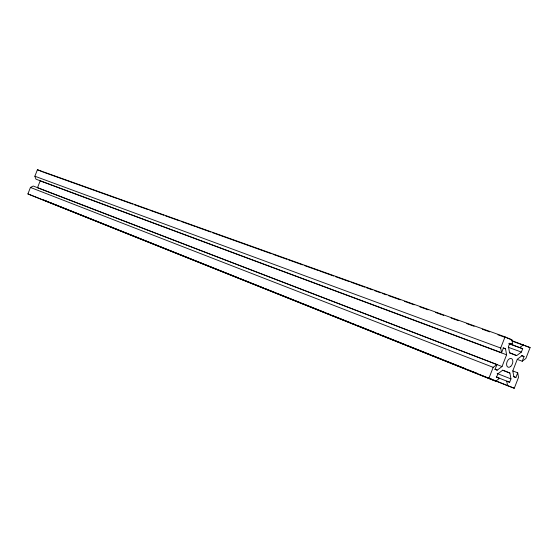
<?xml version="1.0" encoding="UTF-8"?>
<svg xmlns="http://www.w3.org/2000/svg" width="558" height="558" viewBox="0 0 558 558"><rect width="100%" height="100%" fill="white"/><g stroke="black" fill="none" stroke-linecap="round" stroke-linejoin="round"><path stroke-width="0.84" d="M488.829 378.512L493.174 367.345L496.962 364.527L33.25 186.037L30.453 187.446L27.9 193.926L488.829 378.512L495.769 381.17L499.529 378.338L496.564 377.194L497.889 373.797L502.695 370.191L509.893 373.037L510.954 378.903L509.649 382.258L506.748 381.135L507.578 385.697L514.281 388.263L518.521 377.361L517.719 372.807L512.837 370.93M501.551 352.719L500.693 348.018L505.039 336.858L37.421 169.737L34.868 176.223L35.956 179.174L501.551 352.719L503.421 347.934L505.52 348.806L506.601 354.797L502.026 366.55L497.213 370.149L494.779 369.201M496.962 364.527L495.092 369.319L497.213 370.149M509.328 352.865L516.68 355.592L521.388 352.07L522.693 348.715L509.175 343.644M513.451 376.559L515.885 377.508L517.719 372.807M517.315 359.408L522.218 361.235L524.046 356.541L522.023 355.69L517.322 359.219L512.795 370.847L513.848 376.706L515.885 377.508M511.205 340.359L530.1 347.592L525.859 358.494L522.218 361.235M519.833 347.501L523.502 344.767M43.991 172.366L117.047 198.509M118.687 199.094L132.644 204.089M134.283 204.681L148.24 209.669M149.879 210.261L163.836 215.249M165.475 215.841L179.432 220.835M181.071 221.421L195.028 226.415M196.667 227.001L210.624 231.995M212.263 232.581L271.362 253.73M273.008 254.315L286.958 259.31M288.605 259.895L302.555 264.89M304.201 265.475L318.151 270.47M319.797 271.055L333.747 276.05M335.393 276.635L349.343 281.63M350.989 282.215L364.939 287.21M366.585 287.802L372.332 289.853M374.795 290.739L380.535 292.79M382.181 293.382L386.282 294.847M388.745 295.733L400.239 299.841M404.341 301.313L414.189 304.835M419.937 306.893L428.146 309.829M435.533 312.473L443.743 315.409M451.129 318.053L458.516 320.697M466.725 323.633L474.112 326.277M482.321 329.213L489.708 331.857M497.917 334.793L505.304 337.437M506.95 338.022L511.874 339.787L512.704 344.474L509.426 343.289M512.879 341.412L523.543 345.242M525.183 345.827L530.1 347.592M508.777 343.672L522.693 348.715M508.303 347.285L521.388 352.07M503.065 347.906L505.52 348.806M34.868 176.223L500.693 348.018M521.597 355.634L524.046 356.541M506.601 354.797L40.19 180.869L37.498 187.711L502.026 366.55M502.584 370.198L509.893 373.037M27.9 193.926L495.769 381.17M48.462 201.912L43.601 200.029L471.203 371.14M30.453 187.446L493.174 367.345M497.178 373.49L510.954 378.903M496.215 376.957L509.649 382.258M49.271 202.226L238.51 277.933M240.128 278.582L244.174 280.2M245.785 280.848L249.831 282.467M251.449 283.115L263.578 287.963M265.196 288.612L269.242 290.23M270.86 290.878L274.899 292.497M276.517 293.138L294.31 300.26M295.928 300.908L299.974 302.527M301.592 303.168L319.378 310.29M320.996 310.939L325.042 312.557M326.66 313.198L330.706 314.817M332.324 315.465L350.11 322.587M351.728 323.228L355.774 324.847M357.392 325.495L375.185 332.61M376.796 333.259L380.842 334.877M382.46 335.525L386.506 337.144M388.124 337.792L405.91 344.907M407.528 345.555L411.574 347.174M413.192 347.822L430.985 354.937M432.603 355.586L436.642 357.204M438.26 357.852L442.306 359.464M443.924 360.112L461.717 367.234M463.335 367.875L465.756 368.852M468.992 370.142L471.419 371.112M473.038 371.761L477.083 373.379M488.403 377.905L492.449 379.524M494.06 380.172L514.281 388.263M472.821 371.781L476.86 373.4M478.478 374.048L507.578 385.697M37.421 169.737L43.168 172.073M516.68 355.592L509.531 352.621L508.464 346.63L509.782 343.24L512.704 344.474M505.039 336.858L511.874 339.787M510.793 366.341A4.638 2.86 -69.2 0 0 511.714 358.71A4.638 2.86 -69.2 0 0 506.615 363.53A4.638 2.86 -69.2 0 0 510.793 366.341"/></g></svg>
